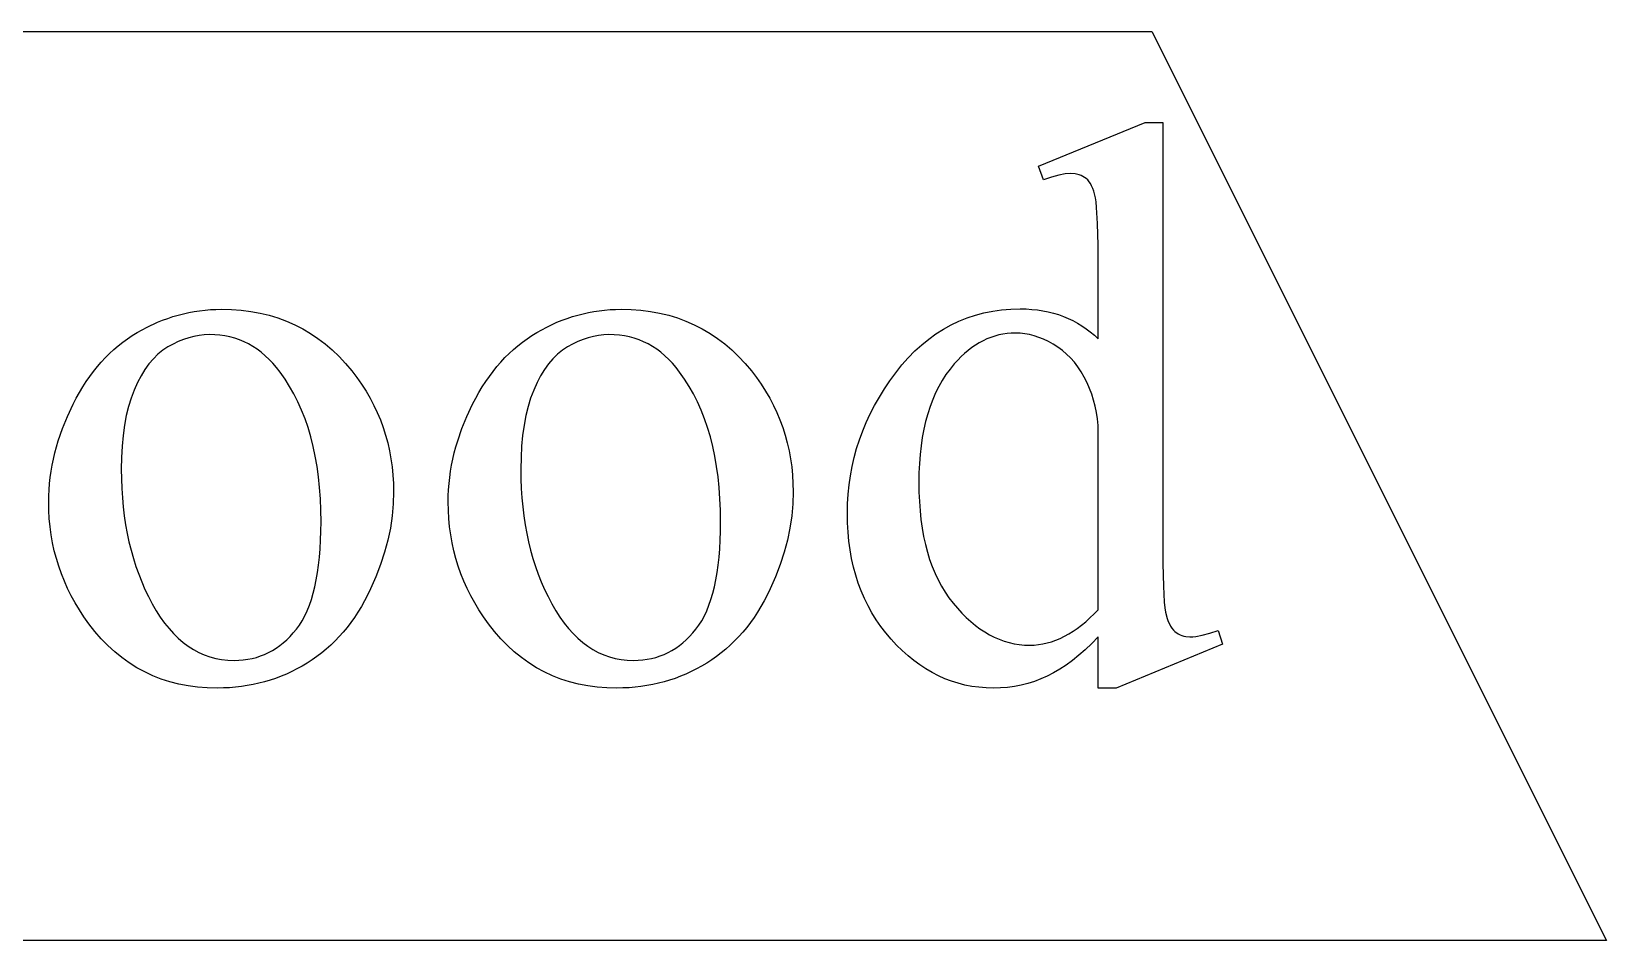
# Model space of a CAD drawing. Extents: x -4 to 204, y -54 to 64.
# Drawn here: x 77.94 to 80.539, y 50.296 to 51.796 of the extents above; entities that cross this region are included whole.
import ezdxf

# ---------------------------------------------------------------- set-up
doc = ezdxf.new("R2010")
doc.units = 0
doc.header["$MEASUREMENT"] = 0
doc.layers.add('LAYER_1', color=3, linetype='CONTINUOUS')

msp = doc.modelspace()

# ---------------------------------------------------------------- linework, layer by layer
at = {"layer": 'LAYER_1'}
for points in [[(74.60153, 50.29597), (74.60153, 51.79597), (79.78903, 51.79597), (80.53903, 50.29597)], [(79.70054, 50.79683), (79.68978, 50.78596), (79.67909, 50.77589), (79.66846, 50.76661), (79.65789, 50.75813), (79.64737, 50.75044), (79.63692, 50.74354), (79.62653, 50.73744), (79.6162, 50.73213), (79.6058, 50.72753), (79.5952, 50.72354), (79.5844, 50.72017), (79.57339, 50.71741), (79.56219, 50.71526), (79.55078, 50.71373), (79.53917, 50.71281), (79.52736, 50.7125), (79.51539, 50.71281), (79.5036, 50.71376), (79.49201, 50.71534), (79.48061, 50.71755), (79.4694, 50.72039), (79.45838, 50.72386), (79.44755, 50.72796), (79.43691, 50.7327), (79.42646, 50.73806), (79.41621, 50.74406), (79.40614, 50.75069), (79.39627, 50.75795), (79.38659, 50.76584), (79.3771, 50.77436), (79.3678, 50.78351), (79.35869, 50.79329), (79.34996, 50.80357), (79.34179, 50.81421), (79.33419, 50.82521), (79.32715, 50.83657), (79.32067, 50.84828), (79.31475, 50.86036), (79.3094, 50.8728), (79.30461, 50.88559), (79.30039, 50.89875), (79.29673, 50.91227), (79.29363, 50.92614), (79.29109, 50.94038), (79.28912, 50.95497), (79.28771, 50.96992), (79.28687, 50.98524), (79.28659, 51.00091), (79.2869, 51.01668), (79.28784, 51.03228), (79.28939, 51.04771), (79.29158, 51.06297), (79.29438, 51.07807), (79.29781, 51.093), (79.30187, 51.10775), (79.30655, 51.12234), (79.31185, 51.13676), (79.31777, 51.15102), (79.32432, 51.1651), (79.33149, 51.17902), (79.33929, 51.19276), (79.34771, 51.20634), (79.35675, 51.21975), (79.36642, 51.23299), (79.37657, 51.24574), (79.38709, 51.25766), (79.39796, 51.26876), (79.40919, 51.27904), (79.42077, 51.2885), (79.43272, 51.29713), (79.44502, 51.30495), (79.45767, 51.31194), (79.47069, 51.3181), (79.48406, 51.32345), (79.49778, 51.32797), (79.51187, 51.33167), (79.52631, 51.33455), (79.54111, 51.3366), (79.55627, 51.33784), (79.57178, 51.33825), (79.58141, 51.33806), (79.59083, 51.33748), (79.60004, 51.33651), (79.60904, 51.33515), (79.61783, 51.33341), (79.6264, 51.33128), (79.63477, 51.32876), (79.64292, 51.32586), (79.65086, 51.32257), (79.65859, 51.31889), (79.66611, 51.31482), (79.67342, 51.31037), (79.68051, 51.30553), (79.6874, 51.3003), (79.69407, 51.29468), (79.70054, 51.28868), (79.70054, 51.39748), (79.70023, 51.44314), (79.69933, 51.47908), (79.69782, 51.50527), (79.69684, 51.51471), (79.69571, 51.52173), (79.69295, 51.53239), (79.69132, 51.53703), (79.68951, 51.5412), (79.68754, 51.54491), (79.68539, 51.54816), (79.68307, 51.55095), (79.68058, 51.55327), (79.67792, 51.55523), (79.67511, 51.55693), (79.67213, 51.55837), (79.66899, 51.55955), (79.66223, 51.56112), (79.65483, 51.56164), (79.64578, 51.561), (79.63535, 51.55907), (79.62357, 51.55585), (79.61041, 51.55134), (79.60204, 51.57387), (79.77779, 51.64597), (79.80676, 51.64597), (79.80676, 50.96422), (79.80706, 50.91744), (79.80797, 50.88077), (79.80948, 50.85419), (79.81046, 50.84469), (79.81159, 50.83771), (79.81436, 50.82715), (79.81602, 50.82252), (79.81787, 50.81832), (79.81989, 50.81455), (79.82209, 50.81122), (79.82447, 50.80832), (79.82704, 50.80585), (79.83257, 50.8019), (79.8355, 50.80035), (79.83855, 50.79909), (79.8417, 50.7981), (79.84496, 50.7974), (79.85182, 50.79683), (79.85635, 50.797), (79.86124, 50.79752), (79.8721, 50.79957), (79.88442, 50.80299), (79.89818, 50.80778), (79.90526, 50.78525), (79.73015, 50.7125), (79.70054, 50.7125)], [(79.70054, 50.79683), (79.68978, 50.78596), (79.67909, 50.77589), (79.66846, 50.76661), (79.65789, 50.75813), (79.64737, 50.75044), (79.63692, 50.74354), (79.62653, 50.73744), (79.6162, 50.73213), (79.6058, 50.72753), (79.5952, 50.72354), (79.5844, 50.72017), (79.57339, 50.71741), (79.56219, 50.71526), (79.55078, 50.71373), (79.53917, 50.71281), (79.52736, 50.7125), (79.51539, 50.71281), (79.5036, 50.71376), (79.49201, 50.71534), (79.48061, 50.71755), (79.4694, 50.72039), (79.45838, 50.72386), (79.44755, 50.72796), (79.43691, 50.7327), (79.42646, 50.73806), (79.41621, 50.74406), (79.40614, 50.75069), (79.39627, 50.75795), (79.38659, 50.76584), (79.3771, 50.77436), (79.3678, 50.78351), (79.35869, 50.79329), (79.34996, 50.80357), (79.34179, 50.81421), (79.33419, 50.82521), (79.32715, 50.83657), (79.32067, 50.84828), (79.31475, 50.86036), (79.3094, 50.8728), (79.30461, 50.88559), (79.30039, 50.89875), (79.29673, 50.91227), (79.29363, 50.92614), (79.29109, 50.94038), (79.28912, 50.95497), (79.28771, 50.96992), (79.28687, 50.98524), (79.28659, 51.00091), (79.2869, 51.01668), (79.28784, 51.03228), (79.28939, 51.04771), (79.29158, 51.06297), (79.29438, 51.07807), (79.29781, 51.093), (79.30187, 51.10775), (79.30655, 51.12234), (79.31185, 51.13676), (79.31777, 51.15102), (79.32432, 51.1651), (79.33149, 51.17902), (79.33929, 51.19276), (79.34771, 51.20634), (79.35675, 51.21975), (79.36642, 51.23299), (79.37657, 51.24574), (79.38709, 51.25766), (79.39796, 51.26876), (79.40919, 51.27904), (79.42077, 51.2885), (79.43272, 51.29713), (79.44502, 51.30495), (79.45767, 51.31194), (79.47069, 51.3181), (79.48406, 51.32345), (79.49778, 51.32797), (79.51187, 51.33167), (79.52631, 51.33455), (79.54111, 51.3366), (79.55627, 51.33784), (79.57178, 51.33825), (79.58141, 51.33806), (79.59083, 51.33748), (79.60004, 51.33651), (79.60904, 51.33515), (79.61783, 51.33341), (79.6264, 51.33128), (79.63477, 51.32876), (79.64292, 51.32586), (79.65086, 51.32257), (79.65859, 51.31889), (79.66611, 51.31482), (79.67342, 51.31037), (79.68051, 51.30553), (79.6874, 51.3003), (79.69407, 51.29468), (79.70054, 51.28868), (79.70054, 51.39748), (79.70023, 51.44314), (79.69933, 51.47908), (79.69782, 51.50527), (79.69684, 51.51471), (79.69571, 51.52173), (79.69295, 51.53239), (79.69132, 51.53703), (79.68951, 51.5412), (79.68754, 51.54491), (79.68539, 51.54816), (79.68307, 51.55095), (79.68058, 51.55327), (79.67792, 51.55523), (79.67511, 51.55693), (79.67213, 51.55837), (79.66899, 51.55955), (79.66223, 51.56112), (79.65483, 51.56164), (79.64578, 51.561), (79.63535, 51.55907), (79.62357, 51.55585), (79.61041, 51.55134), (79.60204, 51.57387), (79.77779, 51.64597), (79.80676, 51.64597), (79.80676, 50.96422), (79.80706, 50.91744), (79.80797, 50.88077), (79.80948, 50.85419), (79.81046, 50.84469), (79.81159, 50.83771), (79.81436, 50.82715), (79.81602, 50.82252), (79.81787, 50.81832), (79.81989, 50.81455), (79.82209, 50.81122), (79.82447, 50.80832), (79.82704, 50.80585), (79.83257, 50.8019), (79.8355, 50.80035), (79.83855, 50.79909), (79.8417, 50.7981), (79.84496, 50.7974), (79.85182, 50.79683), (79.85635, 50.797), (79.86124, 50.79752), (79.8721, 50.79957), (79.88442, 50.80299), (79.89818, 50.80778), (79.90526, 50.78525), (79.73015, 50.7125), (79.70054, 50.7125)], [(78.25397, 51.33761), (78.2705, 51.33721), (78.28662, 51.33602), (78.30233, 51.33403), (78.31762, 51.33125), (78.33251, 51.32767), (78.34698, 51.3233), (78.36103, 51.31814), (78.37468, 51.31218), (78.38791, 51.30542), (78.40073, 51.29787), (78.41314, 51.28953), (78.42513, 51.28039), (78.43672, 51.27046), (78.44789, 51.25973), (78.45865, 51.24821), (78.46899, 51.23589), (78.47733, 51.22492), (78.48514, 51.21376), (78.4924, 51.20239), (78.49913, 51.19082), (78.50532, 51.17906), (78.51097, 51.16709), (78.51608, 51.15491), (78.52065, 51.14254), (78.52469, 51.12997), (78.52819, 51.11719), (78.53115, 51.10422), (78.53357, 51.09104), (78.53545, 51.07766), (78.5368, 51.06408), (78.53761, 51.0503), (78.53788, 51.03632), (78.53728, 51.01649), (78.5355, 50.99661), (78.53253, 50.97666), (78.52838, 50.95665), (78.52304, 50.93658), (78.51651, 50.91646), (78.5088, 50.89627), (78.49989, 50.87602), (78.49503, 50.86603), (78.48995, 50.85636), (78.48464, 50.847), (78.47911, 50.83795), (78.47336, 50.82922), (78.46738, 50.82079), (78.46117, 50.81268), (78.45475, 50.80488), (78.4481, 50.79739), (78.44122, 50.79021), (78.43413, 50.78335), (78.4268, 50.7768), (78.41926, 50.77055), (78.41149, 50.76462), (78.4035, 50.75901), (78.39528, 50.7537), (78.38689, 50.74871), (78.37839, 50.74404), (78.36976, 50.7397), (78.36102, 50.73567), (78.35216, 50.73197), (78.34318, 50.72859), (78.33408, 50.72554), (78.32487, 50.7228), (78.31553, 50.72038), (78.30608, 50.71829), (78.29651, 50.71652), (78.28682, 50.71507), (78.27702, 50.71395), (78.26709, 50.71314), (78.25705, 50.71266), (78.24689, 50.7125), (78.23044, 50.71291), (78.21443, 50.71416), (78.19884, 50.71623), (78.18368, 50.71914), (78.16894, 50.72287), (78.15464, 50.72744), (78.14076, 50.73283), (78.12731, 50.73905), (78.11428, 50.74611), (78.10169, 50.75399), (78.08952, 50.76271), (78.07778, 50.77225), (78.06646, 50.78262), (78.05558, 50.79383), (78.04512, 50.80586), (78.03509, 50.81872), (78.02706, 50.82999), (78.01954, 50.84143), (78.01255, 50.85305), (78.00608, 50.86483), (78.00012, 50.87679), (77.99468, 50.88891), (77.98976, 50.90121), (77.98535, 50.91368), (77.98147, 50.92632), (77.9781, 50.93913), (77.97525, 50.95211), (77.97292, 50.96526), (77.97111, 50.97858), (77.96981, 50.99208), (77.96904, 51.00574), (77.96878, 51.01958), (77.96893, 51.02972), (77.96941, 51.03984), (77.97019, 51.04996), (77.97129, 51.06008), (77.97271, 51.07018), (77.97444, 51.08028), (77.97648, 51.09037), (77.97884, 51.10045), (77.98151, 51.11053), (77.98449, 51.1206), (77.99141, 51.14071), (77.99958, 51.16079), (78.00901, 51.18085), (78.01414, 51.1907), (78.01947, 51.20023), (78.025, 51.20943), (78.03072, 51.21831), (78.03664, 51.22685), (78.04277, 51.23507), (78.04909, 51.24297), (78.05561, 51.25054), (78.06232, 51.25777), (78.06924, 51.26469), (78.07636, 51.27127), (78.08367, 51.27753), (78.09118, 51.28347), (78.0989, 51.28907), (78.10681, 51.29435), (78.11491, 51.2993), (78.13145, 51.30828), (78.14823, 51.31606), (78.15671, 51.3195), (78.16525, 51.32264), (78.17385, 51.32549), (78.18251, 51.32803), (78.19123, 51.33027), (78.20001, 51.33222), (78.20886, 51.33387), (78.21776, 51.33521), (78.22672, 51.33626), (78.23574, 51.33701), (78.24483, 51.33746)], [(78.25397, 51.33761), (78.2705, 51.33721), (78.28662, 51.33602), (78.30233, 51.33403), (78.31762, 51.33125), (78.33251, 51.32767), (78.34698, 51.3233), (78.36103, 51.31814), (78.37468, 51.31218), (78.38791, 51.30542), (78.40073, 51.29787), (78.41314, 51.28953), (78.42513, 51.28039), (78.43672, 51.27046), (78.44789, 51.25973), (78.45865, 51.24821), (78.46899, 51.23589), (78.47733, 51.22492), (78.48514, 51.21376), (78.4924, 51.20239), (78.49913, 51.19082), (78.50532, 51.17906), (78.51097, 51.16709), (78.51608, 51.15491), (78.52065, 51.14254), (78.52469, 51.12997), (78.52819, 51.11719), (78.53115, 51.10422), (78.53357, 51.09104), (78.53545, 51.07766), (78.5368, 51.06408), (78.53761, 51.0503), (78.53788, 51.03632), (78.53728, 51.01649), (78.5355, 50.99661), (78.53253, 50.97666), (78.52838, 50.95665), (78.52304, 50.93658), (78.51651, 50.91646), (78.5088, 50.89627), (78.49989, 50.87602), (78.49503, 50.86603), (78.48995, 50.85636), (78.48464, 50.847), (78.47911, 50.83795), (78.47336, 50.82922), (78.46738, 50.82079), (78.46117, 50.81268), (78.45475, 50.80488), (78.4481, 50.79739), (78.44122, 50.79021), (78.43413, 50.78335), (78.4268, 50.7768), (78.41926, 50.77055), (78.41149, 50.76462), (78.4035, 50.75901), (78.39528, 50.7537), (78.38689, 50.74871), (78.37839, 50.74404), (78.36976, 50.7397), (78.36102, 50.73567), (78.35216, 50.73197), (78.34318, 50.72859), (78.33408, 50.72554), (78.32487, 50.7228), (78.31553, 50.72038), (78.30608, 50.71829), (78.29651, 50.71652), (78.28682, 50.71507), (78.27702, 50.71395), (78.26709, 50.71314), (78.25705, 50.71266), (78.24689, 50.7125), (78.23044, 50.71291), (78.21443, 50.71416), (78.19884, 50.71623), (78.18368, 50.71914), (78.16894, 50.72287), (78.15464, 50.72744), (78.14076, 50.73283), (78.12731, 50.73905), (78.11428, 50.74611), (78.10169, 50.75399), (78.08952, 50.76271), (78.07778, 50.77225), (78.06646, 50.78262), (78.05558, 50.79383), (78.04512, 50.80586), (78.03509, 50.81872), (78.02706, 50.82999), (78.01954, 50.84143), (78.01255, 50.85305), (78.00608, 50.86483), (78.00012, 50.87679), (77.99468, 50.88891), (77.98976, 50.90121), (77.98535, 50.91368), (77.98147, 50.92632), (77.9781, 50.93913), (77.97525, 50.95211), (77.97292, 50.96526), (77.97111, 50.97858), (77.96981, 50.99208), (77.96904, 51.00574), (77.96878, 51.01958), (77.96893, 51.02972), (77.96941, 51.03984), (77.97019, 51.04996), (77.97129, 51.06008), (77.97271, 51.07018), (77.97444, 51.08028), (77.97648, 51.09037), (77.97884, 51.10045), (77.98151, 51.11053), (77.98449, 51.1206), (77.99141, 51.14071), (77.99958, 51.16079), (78.00901, 51.18085), (78.01414, 51.1907), (78.01947, 51.20023), (78.025, 51.20943), (78.03072, 51.21831), (78.03664, 51.22685), (78.04277, 51.23507), (78.04909, 51.24297), (78.05561, 51.25054), (78.06232, 51.25777), (78.06924, 51.26469), (78.07636, 51.27127), (78.08367, 51.27753), (78.09118, 51.28347), (78.0989, 51.28907), (78.10681, 51.29435), (78.11491, 51.2993), (78.13145, 51.30828), (78.14823, 51.31606), (78.15671, 51.3195), (78.16525, 51.32264), (78.17385, 51.32549), (78.18251, 51.32803), (78.19123, 51.33027), (78.20001, 51.33222), (78.20886, 51.33387), (78.21776, 51.33521), (78.22672, 51.33626), (78.23574, 51.33701), (78.24483, 51.33746)], [(78.9132, 51.33761), (78.92973, 51.33721), (78.94585, 51.33602), (78.96156, 51.33403), (78.97685, 51.33125), (78.99173, 51.32767), (79.0062, 51.3233), (79.02026, 51.31814), (79.03391, 51.31218), (79.04714, 51.30542), (79.05996, 51.29787), (79.07237, 51.28953), (79.08436, 51.28039), (79.09594, 51.27046), (79.10712, 51.25973), (79.11787, 51.24821), (79.12822, 51.23589), (79.13656, 51.22492), (79.14436, 51.21376), (79.15163, 51.20239), (79.15836, 51.19082), (79.16454, 51.17906), (79.1702, 51.16709), (79.17531, 51.15491), (79.17988, 51.14254), (79.18392, 51.12997), (79.18742, 51.11719), (79.19038, 51.10422), (79.1928, 51.09104), (79.19468, 51.07766), (79.19603, 51.06408), (79.19683, 51.0503), (79.1971, 51.03632), (79.19651, 51.01649), (79.19473, 50.99661), (79.19176, 50.97666), (79.18761, 50.95665), (79.18227, 50.93658), (79.17574, 50.91646), (79.16802, 50.89627), (79.15912, 50.87602), (79.15426, 50.86603), (79.14918, 50.85636), (79.14387, 50.847), (79.13834, 50.83795), (79.13258, 50.82922), (79.1266, 50.82079), (79.1204, 50.81268), (79.11398, 50.80488), (79.10733, 50.79739), (79.10045, 50.79021), (79.09335, 50.78335), (79.08603, 50.7768), (79.07849, 50.77055), (79.07072, 50.76462), (79.06272, 50.75901), (79.05451, 50.7537), (79.04612, 50.74871), (79.03761, 50.74404), (79.02899, 50.7397), (79.02025, 50.73567), (79.01138, 50.73197), (79.00241, 50.72859), (78.99331, 50.72554), (78.98409, 50.7228), (78.97476, 50.72038), (78.96531, 50.71829), (78.95574, 50.71652), (78.94605, 50.71507), (78.93624, 50.71395), (78.92632, 50.71314), (78.91628, 50.71266), (78.90612, 50.7125), (78.88967, 50.71291), (78.87366, 50.71416), (78.85807, 50.71623), (78.84291, 50.71914), (78.82817, 50.72287), (78.81386, 50.72744), (78.79999, 50.73283), (78.78653, 50.73905), (78.77351, 50.74611), (78.76091, 50.75399), (78.74875, 50.76271), (78.737, 50.77225), (78.72569, 50.78262), (78.7148, 50.79383), (78.70434, 50.80586), (78.69431, 50.81872), (78.68628, 50.82999), (78.67877, 50.84143), (78.67178, 50.85305), (78.6653, 50.86483), (78.65935, 50.87679), (78.65391, 50.88891), (78.64899, 50.90121), (78.64458, 50.91368), (78.6407, 50.92632), (78.63733, 50.93913), (78.63448, 50.95211), (78.63215, 50.96526), (78.63034, 50.97858), (78.62904, 50.99208), (78.62826, 51.00574), (78.628, 51.01958), (78.62816, 51.02972), (78.62863, 51.03984), (78.62942, 51.04996), (78.63052, 51.06008), (78.63193, 51.07018), (78.63366, 51.08028), (78.63571, 51.09037), (78.63806, 51.10045), (78.64074, 51.11053), (78.64372, 51.1206), (78.65064, 51.14071), (78.65881, 51.16079), (78.66824, 51.18085), (78.67337, 51.1907), (78.6787, 51.20023), (78.68422, 51.20943), (78.68995, 51.21831), (78.69587, 51.22685), (78.70199, 51.23507), (78.70831, 51.24297), (78.71483, 51.25054), (78.72155, 51.25777), (78.72847, 51.26469), (78.73558, 51.27127), (78.7429, 51.27753), (78.75041, 51.28347), (78.75812, 51.28907), (78.76603, 51.29435), (78.77414, 51.2993), (78.79068, 51.30828), (78.80746, 51.31606), (78.81594, 51.3195), (78.82448, 51.32264), (78.83308, 51.32549), (78.84174, 51.32803), (78.85046, 51.33027), (78.85924, 51.33222), (78.86808, 51.33387), (78.87699, 51.33521), (78.88595, 51.33626), (78.89497, 51.33701), (78.90405, 51.33746)], [(78.9132, 51.33761), (78.92973, 51.33721), (78.94585, 51.33602), (78.96156, 51.33403), (78.97685, 51.33125), (78.99173, 51.32767), (79.0062, 51.3233), (79.02026, 51.31814), (79.03391, 51.31218), (79.04714, 51.30542), (79.05996, 51.29787), (79.07237, 51.28953), (79.08436, 51.28039), (79.09594, 51.27046), (79.10712, 51.25973), (79.11787, 51.24821), (79.12822, 51.23589), (79.13656, 51.22492), (79.14436, 51.21376), (79.15163, 51.20239), (79.15836, 51.19082), (79.16454, 51.17906), (79.1702, 51.16709), (79.17531, 51.15491), (79.17988, 51.14254), (79.18392, 51.12997), (79.18742, 51.11719), (79.19038, 51.10422), (79.1928, 51.09104), (79.19468, 51.07766), (79.19603, 51.06408), (79.19683, 51.0503), (79.1971, 51.03632), (79.19651, 51.01649), (79.19473, 50.99661), (79.19176, 50.97666), (79.18761, 50.95665), (79.18227, 50.93658), (79.17574, 50.91646), (79.16802, 50.89627), (79.15912, 50.87602), (79.15426, 50.86603), (79.14918, 50.85636), (79.14387, 50.847), (79.13834, 50.83795), (79.13258, 50.82922), (79.1266, 50.82079), (79.1204, 50.81268), (79.11398, 50.80488), (79.10733, 50.79739), (79.10045, 50.79021), (79.09335, 50.78335), (79.08603, 50.7768), (79.07849, 50.77055), (79.07072, 50.76462), (79.06272, 50.75901), (79.05451, 50.7537), (79.04612, 50.74871), (79.03761, 50.74404), (79.02899, 50.7397), (79.02025, 50.73567), (79.01138, 50.73197), (79.00241, 50.72859), (78.99331, 50.72554), (78.98409, 50.7228), (78.97476, 50.72038), (78.96531, 50.71829), (78.95574, 50.71652), (78.94605, 50.71507), (78.93624, 50.71395), (78.92632, 50.71314), (78.91628, 50.71266), (78.90612, 50.7125), (78.88967, 50.71291), (78.87366, 50.71416), (78.85807, 50.71623), (78.84291, 50.71914), (78.82817, 50.72287), (78.81386, 50.72744), (78.79999, 50.73283), (78.78653, 50.73905), (78.77351, 50.74611), (78.76091, 50.75399), (78.74875, 50.76271), (78.737, 50.77225), (78.72569, 50.78262), (78.7148, 50.79383), (78.70434, 50.80586), (78.69431, 50.81872), (78.68628, 50.82999), (78.67877, 50.84143), (78.67178, 50.85305), (78.6653, 50.86483), (78.65935, 50.87679), (78.65391, 50.88891), (78.64899, 50.90121), (78.64458, 50.91368), (78.6407, 50.92632), (78.63733, 50.93913), (78.63448, 50.95211), (78.63215, 50.96526), (78.63034, 50.97858), (78.62904, 50.99208), (78.62826, 51.00574), (78.628, 51.01958), (78.62816, 51.02972), (78.62863, 51.03984), (78.62942, 51.04996), (78.63052, 51.06008), (78.63193, 51.07018), (78.63366, 51.08028), (78.63571, 51.09037), (78.63806, 51.10045), (78.64074, 51.11053), (78.64372, 51.1206), (78.65064, 51.14071), (78.65881, 51.16079), (78.66824, 51.18085), (78.67337, 51.1907), (78.6787, 51.20023), (78.68422, 51.20943), (78.68995, 51.21831), (78.69587, 51.22685), (78.70199, 51.23507), (78.70831, 51.24297), (78.71483, 51.25054), (78.72155, 51.25777), (78.72847, 51.26469), (78.73558, 51.27127), (78.7429, 51.27753), (78.75041, 51.28347), (78.75812, 51.28907), (78.76603, 51.29435), (78.77414, 51.2993), (78.79068, 51.30828), (78.80746, 51.31606), (78.81594, 51.3195), (78.82448, 51.32264), (78.83308, 51.32549), (78.84174, 51.32803), (78.85046, 51.33027), (78.85924, 51.33222), (78.86808, 51.33387), (78.87699, 51.33521), (78.88595, 51.33626), (78.89497, 51.33701), (78.90405, 51.33746)], [(79.70054, 50.8419), (79.70054, 51.14576), (79.69933, 51.15658), (79.69764, 51.16717), (79.69547, 51.17751), (79.69281, 51.18761), (79.68967, 51.19746), (79.68605, 51.20708), (79.68195, 51.21646), (79.67736, 51.22559), (79.67234, 51.23432), (79.66692, 51.24251), (79.66111, 51.25014), (79.65491, 51.25721), (79.64832, 51.26374), (79.64133, 51.26971), (79.63395, 51.27512), (79.62618, 51.27999), (79.61824, 51.28429), (79.61035, 51.28801), (79.60251, 51.29117), (79.59472, 51.29375), (79.58698, 51.29576), (79.57929, 51.29719), (79.57165, 51.29805), (79.56406, 51.29834), (79.55702, 51.29814), (79.55008, 51.29754), (79.54324, 51.29655), (79.53649, 51.29516), (79.52984, 51.29337), (79.52329, 51.29118), (79.51683, 51.2886), (79.51046, 51.28562), (79.50419, 51.28224), (79.49802, 51.27847), (79.49194, 51.2743), (79.48596, 51.26973), (79.48007, 51.26476), (79.47428, 51.2594), (79.46858, 51.25364), (79.46298, 51.24748), (79.45589, 51.23887), (79.44925, 51.22977), (79.44307, 51.2202), (79.43735, 51.21014), (79.43209, 51.1996), (79.42728, 51.18857), (79.42294, 51.17706), (79.41905, 51.16507), (79.41561, 51.1526), (79.41264, 51.13964), (79.41012, 51.12621), (79.40806, 51.11228), (79.40646, 51.09788), (79.40531, 51.08299), (79.40463, 51.06762), (79.4044, 51.05177), (79.40462, 51.03575), (79.40528, 51.02021), (79.40639, 51.00514), (79.40794, 50.99055), (79.40993, 50.97643), (79.41237, 50.96279), (79.41524, 50.94963), (79.41856, 50.93694), (79.42232, 50.92472), (79.42653, 50.91298), (79.43118, 50.90171), (79.43627, 50.89093), (79.4418, 50.88061), (79.44777, 50.87077), (79.45419, 50.86141), (79.46105, 50.85252), (79.46818, 50.84414), (79.47542, 50.8363), (79.48275, 50.829), (79.49018, 50.82224), (79.49772, 50.81602), (79.50535, 50.81035), (79.51309, 50.80521), (79.52092, 50.80062), (79.52886, 50.79656), (79.5369, 50.79305), (79.54503, 50.79007), (79.55327, 50.78764), (79.56161, 50.78575), (79.57005, 50.7844), (79.57859, 50.78358), (79.58723, 50.78331), (79.59454, 50.78354), (79.60182, 50.78423), (79.60907, 50.78537), (79.61628, 50.78698), (79.62347, 50.78904), (79.63063, 50.79155), (79.63775, 50.79453), (79.64485, 50.79796), (79.65192, 50.80185), (79.65895, 50.8062), (79.66596, 50.811), (79.67293, 50.81627), (79.67988, 50.82199), (79.6868, 50.82817), (79.69368, 50.8348)], [(79.70054, 50.8419), (79.70054, 51.14576), (79.69933, 51.15658), (79.69764, 51.16717), (79.69547, 51.17751), (79.69281, 51.18761), (79.68967, 51.19746), (79.68605, 51.20708), (79.68195, 51.21646), (79.67736, 51.22559), (79.67234, 51.23432), (79.66692, 51.24251), (79.66111, 51.25014), (79.65491, 51.25721), (79.64832, 51.26374), (79.64133, 51.26971), (79.63395, 51.27512), (79.62618, 51.27999), (79.61824, 51.28429), (79.61035, 51.28801), (79.60251, 51.29117), (79.59472, 51.29375), (79.58698, 51.29576), (79.57929, 51.29719), (79.57165, 51.29805), (79.56406, 51.29834), (79.55702, 51.29814), (79.55008, 51.29754), (79.54324, 51.29655), (79.53649, 51.29516), (79.52984, 51.29337), (79.52329, 51.29118), (79.51683, 51.2886), (79.51046, 51.28562), (79.50419, 51.28224), (79.49802, 51.27847), (79.49194, 51.2743), (79.48596, 51.26973), (79.48007, 51.26476), (79.47428, 51.2594), (79.46858, 51.25364), (79.46298, 51.24748), (79.45589, 51.23887), (79.44925, 51.22977), (79.44307, 51.2202), (79.43735, 51.21014), (79.43209, 51.1996), (79.42728, 51.18857), (79.42294, 51.17706), (79.41905, 51.16507), (79.41561, 51.1526), (79.41264, 51.13964), (79.41012, 51.12621), (79.40806, 51.11228), (79.40646, 51.09788), (79.40531, 51.08299), (79.40463, 51.06762), (79.4044, 51.05177), (79.40462, 51.03575), (79.40528, 51.02021), (79.40639, 51.00514), (79.40794, 50.99055), (79.40993, 50.97643), (79.41237, 50.96279), (79.41524, 50.94963), (79.41856, 50.93694), (79.42232, 50.92472), (79.42653, 50.91298), (79.43118, 50.90171), (79.43627, 50.89093), (79.4418, 50.88061), (79.44777, 50.87077), (79.45419, 50.86141), (79.46105, 50.85252), (79.46818, 50.84414), (79.47542, 50.8363), (79.48275, 50.829), (79.49018, 50.82224), (79.49772, 50.81602), (79.50535, 50.81035), (79.51309, 50.80521), (79.52092, 50.80062), (79.52886, 50.79656), (79.5369, 50.79305), (79.54503, 50.79007), (79.55327, 50.78764), (79.56161, 50.78575), (79.57005, 50.7844), (79.57859, 50.78358), (79.58723, 50.78331), (79.59454, 50.78354), (79.60182, 50.78423), (79.60907, 50.78537), (79.61628, 50.78698), (79.62347, 50.78904), (79.63063, 50.79155), (79.63775, 50.79453), (79.64485, 50.79796), (79.65192, 50.80185), (79.65895, 50.8062), (79.66596, 50.811), (79.67293, 50.81627), (79.67988, 50.82199), (79.6868, 50.82817), (79.69368, 50.8348)], [(78.23401, 51.29576), (78.22548, 51.29544), (78.21693, 51.29449), (78.20838, 51.29291), (78.19981, 51.29069), (78.19124, 51.28784), (78.18265, 51.28435), (78.17406, 51.28023), (78.16545, 51.27548), (78.15705, 51.26993), (78.14905, 51.26343), (78.14148, 51.25597), (78.13431, 51.24756), (78.12755, 51.23819), (78.12121, 51.22786), (78.11528, 51.21658), (78.10976, 51.20434), (78.10478, 51.19118), (78.10047, 51.1771), (78.09682, 51.16213), (78.09383, 51.14624), (78.09151, 51.12945), (78.08985, 51.11176), (78.08885, 51.09316), (78.08852, 51.07366), (78.08872, 51.0577), (78.08932, 51.04202), (78.09032, 51.02662), (78.09172, 51.01149), (78.09352, 50.99664), (78.09572, 50.98207), (78.09832, 50.96777), (78.10131, 50.95375), (78.10471, 50.94001), (78.10851, 50.92654), (78.11271, 50.91335), (78.11731, 50.90044), (78.12231, 50.8878), (78.1277, 50.87544), (78.1335, 50.86336), (78.1397, 50.85155), (78.14622, 50.84025), (78.153, 50.82968), (78.16004, 50.81983), (78.16732, 50.81071), (78.17486, 50.80233), (78.18266, 50.79467), (78.19071, 50.78774), (78.19901, 50.78154), (78.20756, 50.77607), (78.21637, 50.77133), (78.22544, 50.76732), (78.23476, 50.76404), (78.24433, 50.76149), (78.25416, 50.75967), (78.26424, 50.75857), (78.27457, 50.75821), (78.28229, 50.75841), (78.28984, 50.75901), (78.29722, 50.76002), (78.30443, 50.76143), (78.31146, 50.76324), (78.31833, 50.76545), (78.32502, 50.76806), (78.33155, 50.77108), (78.3379, 50.7745), (78.34408, 50.77832), (78.35009, 50.78255), (78.35593, 50.78718), (78.3616, 50.79221), (78.36709, 50.79764), (78.37242, 50.80347), (78.37758, 50.80971), (78.38249, 50.81644), (78.38708, 50.82374), (78.39136, 50.83162), (78.39532, 50.84009), (78.39896, 50.84913), (78.40229, 50.85875), (78.4053, 50.86894), (78.40799, 50.87972), (78.41037, 50.89107), (78.41243, 50.90301), (78.41417, 50.91552), (78.4156, 50.92861), (78.41671, 50.94227), (78.4175, 50.95652), (78.41797, 50.97134), (78.41813, 50.98675), (78.41787, 51.00612), (78.41708, 51.02497), (78.41576, 51.0433), (78.41391, 51.0611), (78.41153, 51.07839), (78.40863, 51.09514), (78.40519, 51.11138), (78.40123, 51.12709), (78.39675, 51.14228), (78.39173, 51.15695), (78.38618, 51.17109), (78.38011, 51.18471), (78.37351, 51.19781), (78.36638, 51.21038), (78.35872, 51.22243), (78.35054, 51.23396), (78.34473, 51.24144), (78.33872, 51.24844), (78.33251, 51.25496), (78.32611, 51.261), (78.31952, 51.26655), (78.31272, 51.27162), (78.30574, 51.27621), (78.29855, 51.28031), (78.29117, 51.28393), (78.28359, 51.28707), (78.27582, 51.28972), (78.26785, 51.2919), (78.25969, 51.29359), (78.25132, 51.29479), (78.24277, 51.29552)], [(78.23401, 51.29576), (78.22548, 51.29544), (78.21693, 51.29449), (78.20838, 51.29291), (78.19981, 51.29069), (78.19124, 51.28784), (78.18265, 51.28435), (78.17406, 51.28023), (78.16545, 51.27548), (78.15705, 51.26993), (78.14905, 51.26343), (78.14148, 51.25597), (78.13431, 51.24756), (78.12755, 51.23819), (78.12121, 51.22786), (78.11528, 51.21658), (78.10976, 51.20434), (78.10478, 51.19118), (78.10047, 51.1771), (78.09682, 51.16213), (78.09383, 51.14624), (78.09151, 51.12945), (78.08985, 51.11176), (78.08885, 51.09316), (78.08852, 51.07366), (78.08872, 51.0577), (78.08932, 51.04202), (78.09032, 51.02662), (78.09172, 51.01149), (78.09352, 50.99664), (78.09572, 50.98207), (78.09832, 50.96777), (78.10131, 50.95375), (78.10471, 50.94001), (78.10851, 50.92654), (78.11271, 50.91335), (78.11731, 50.90044), (78.12231, 50.8878), (78.1277, 50.87544), (78.1335, 50.86336), (78.1397, 50.85155), (78.14622, 50.84025), (78.153, 50.82968), (78.16004, 50.81983), (78.16732, 50.81071), (78.17486, 50.80233), (78.18266, 50.79467), (78.19071, 50.78774), (78.19901, 50.78154), (78.20756, 50.77607), (78.21637, 50.77133), (78.22544, 50.76732), (78.23476, 50.76404), (78.24433, 50.76149), (78.25416, 50.75967), (78.26424, 50.75857), (78.27457, 50.75821), (78.28229, 50.75841), (78.28984, 50.75901), (78.29722, 50.76002), (78.30443, 50.76143), (78.31146, 50.76324), (78.31833, 50.76545), (78.32502, 50.76806), (78.33155, 50.77108), (78.3379, 50.7745), (78.34408, 50.77832), (78.35009, 50.78255), (78.35593, 50.78718), (78.3616, 50.79221), (78.36709, 50.79764), (78.37242, 50.80347), (78.37758, 50.80971), (78.38249, 50.81644), (78.38708, 50.82374), (78.39136, 50.83162), (78.39532, 50.84009), (78.39896, 50.84913), (78.40229, 50.85875), (78.4053, 50.86894), (78.40799, 50.87972), (78.41037, 50.89107), (78.41243, 50.90301), (78.41417, 50.91552), (78.4156, 50.92861), (78.41671, 50.94227), (78.4175, 50.95652), (78.41797, 50.97134), (78.41813, 50.98675), (78.41787, 51.00612), (78.41708, 51.02497), (78.41576, 51.0433), (78.41391, 51.0611), (78.41153, 51.07839), (78.40863, 51.09514), (78.40519, 51.11138), (78.40123, 51.12709), (78.39675, 51.14228), (78.39173, 51.15695), (78.38618, 51.17109), (78.38011, 51.18471), (78.37351, 51.19781), (78.36638, 51.21038), (78.35872, 51.22243), (78.35054, 51.23396), (78.34473, 51.24144), (78.33872, 51.24844), (78.33251, 51.25496), (78.32611, 51.261), (78.31952, 51.26655), (78.31272, 51.27162), (78.30574, 51.27621), (78.29855, 51.28031), (78.29117, 51.28393), (78.28359, 51.28707), (78.27582, 51.28972), (78.26785, 51.2919), (78.25969, 51.29359), (78.25132, 51.29479), (78.24277, 51.29552)], [(78.89324, 51.29576), (78.88471, 51.29544), (78.87616, 51.29449), (78.86761, 51.29291), (78.85904, 51.29069), (78.85046, 51.28784), (78.84188, 51.28435), (78.83328, 51.28023), (78.82468, 51.27548), (78.81627, 51.26993), (78.80828, 51.26343), (78.8007, 51.25597), (78.79354, 51.24756), (78.78678, 51.23819), (78.78044, 51.22786), (78.77451, 51.21658), (78.76899, 51.20434), (78.76401, 51.19118), (78.7597, 51.1771), (78.75605, 51.16213), (78.75306, 51.14624), (78.75073, 51.12945), (78.74907, 51.11176), (78.74808, 51.09316), (78.74775, 51.07366), (78.74795, 51.0577), (78.74855, 51.04202), (78.74955, 51.02662), (78.75095, 51.01149), (78.75275, 50.99664), (78.75494, 50.98207), (78.75754, 50.96777), (78.76054, 50.95375), (78.76394, 50.94001), (78.76774, 50.92654), (78.77194, 50.91335), (78.77654, 50.90044), (78.78153, 50.8878), (78.78693, 50.87544), (78.79273, 50.86336), (78.79893, 50.85155), (78.80545, 50.84025), (78.81223, 50.82968), (78.81926, 50.81983), (78.82655, 50.81071), (78.83409, 50.80233), (78.84188, 50.79467), (78.84993, 50.78774), (78.85824, 50.78154), (78.86679, 50.77607), (78.8756, 50.77133), (78.88467, 50.76732), (78.89398, 50.76404), (78.90356, 50.76149), (78.91338, 50.75967), (78.92346, 50.75857), (78.9338, 50.75821), (78.94152, 50.75841), (78.94907, 50.75901), (78.95645, 50.76002), (78.96365, 50.76143), (78.97069, 50.76324), (78.97756, 50.76545), (78.98425, 50.76806), (78.99077, 50.77108), (78.99713, 50.7745), (79.00331, 50.77832), (79.00932, 50.78255), (79.01516, 50.78718), (79.02082, 50.79221), (79.02632, 50.79764), (79.03165, 50.80347), (79.0368, 50.80971), (79.04171, 50.81644), (79.04631, 50.82374), (79.05059, 50.83162), (79.05455, 50.84009), (79.05819, 50.84913), (79.06152, 50.85875), (79.06453, 50.86894), (79.06722, 50.87972), (79.0696, 50.89107), (79.07166, 50.90301), (79.0734, 50.91552), (79.07483, 50.92861), (79.07593, 50.94227), (79.07673, 50.95652), (79.0772, 50.97134), (79.07736, 50.98675), (79.0771, 51.00612), (79.0763, 51.02497), (79.07498, 51.0433), (79.07314, 51.0611), (79.07076, 51.07839), (79.06785, 51.09514), (79.06442, 51.11138), (79.06046, 51.12709), (79.05597, 51.14228), (79.05096, 51.15695), (79.04541, 51.17109), (79.03934, 51.18471), (79.03274, 51.19781), (79.02561, 51.21038), (79.01795, 51.22243), (79.00976, 51.23396), (79.00395, 51.24144), (78.99794, 51.24844), (78.99174, 51.25496), (78.98534, 51.261), (78.97874, 51.26655), (78.97195, 51.27162), (78.96496, 51.27621), (78.95778, 51.28031), (78.9504, 51.28393), (78.94282, 51.28707), (78.93505, 51.28972), (78.92708, 51.2919), (78.91891, 51.29359), (78.91055, 51.29479), (78.90199, 51.29552)], [(78.89324, 51.29576), (78.88471, 51.29544), (78.87616, 51.29449), (78.86761, 51.29291), (78.85904, 51.29069), (78.85046, 51.28784), (78.84188, 51.28435), (78.83328, 51.28023), (78.82468, 51.27548), (78.81627, 51.26993), (78.80828, 51.26343), (78.8007, 51.25597), (78.79354, 51.24756), (78.78678, 51.23819), (78.78044, 51.22786), (78.77451, 51.21658), (78.76899, 51.20434), (78.76401, 51.19118), (78.7597, 51.1771), (78.75605, 51.16213), (78.75306, 51.14624), (78.75073, 51.12945), (78.74907, 51.11176), (78.74808, 51.09316), (78.74775, 51.07366), (78.74795, 51.0577), (78.74855, 51.04202), (78.74955, 51.02662), (78.75095, 51.01149), (78.75275, 50.99664), (78.75494, 50.98207), (78.75754, 50.96777), (78.76054, 50.95375), (78.76394, 50.94001), (78.76774, 50.92654), (78.77194, 50.91335), (78.77654, 50.90044), (78.78153, 50.8878), (78.78693, 50.87544), (78.79273, 50.86336), (78.79893, 50.85155), (78.80545, 50.84025), (78.81223, 50.82968), (78.81926, 50.81983), (78.82655, 50.81071), (78.83409, 50.80233), (78.84188, 50.79467), (78.84993, 50.78774), (78.85824, 50.78154), (78.86679, 50.77607), (78.8756, 50.77133), (78.88467, 50.76732), (78.89398, 50.76404), (78.90356, 50.76149), (78.91338, 50.75967), (78.92346, 50.75857), (78.9338, 50.75821), (78.94152, 50.75841), (78.94907, 50.75901), (78.95645, 50.76002), (78.96365, 50.76143), (78.97069, 50.76324), (78.97756, 50.76545), (78.98425, 50.76806), (78.99077, 50.77108), (78.99713, 50.7745), (79.00331, 50.77832), (79.00932, 50.78255), (79.01516, 50.78718), (79.02082, 50.79221), (79.02632, 50.79764), (79.03165, 50.80347), (79.0368, 50.80971), (79.04171, 50.81644), (79.04631, 50.82374), (79.05059, 50.83162), (79.05455, 50.84009), (79.05819, 50.84913), (79.06152, 50.85875), (79.06453, 50.86894), (79.06722, 50.87972), (79.0696, 50.89107), (79.07166, 50.90301), (79.0734, 50.91552), (79.07483, 50.92861), (79.07593, 50.94227), (79.07673, 50.95652), (79.0772, 50.97134), (79.07736, 50.98675), (79.0771, 51.00612), (79.0763, 51.02497), (79.07498, 51.0433), (79.07314, 51.0611), (79.07076, 51.07839), (79.06785, 51.09514), (79.06442, 51.11138), (79.06046, 51.12709), (79.05597, 51.14228), (79.05096, 51.15695), (79.04541, 51.17109), (79.03934, 51.18471), (79.03274, 51.19781), (79.02561, 51.21038), (79.01795, 51.22243), (79.00976, 51.23396), (79.00395, 51.24144), (78.99794, 51.24844), (78.99174, 51.25496), (78.98534, 51.261), (78.97874, 51.26655), (78.97195, 51.27162), (78.96496, 51.27621), (78.95778, 51.28031), (78.9504, 51.28393), (78.94282, 51.28707), (78.93505, 51.28972), (78.92708, 51.2919), (78.91891, 51.29359), (78.91055, 51.29479), (78.90199, 51.29552)]]:
    msp.add_lwpolyline(points, close=True, dxfattribs=at)

doc.saveas('drawing.dxf')
